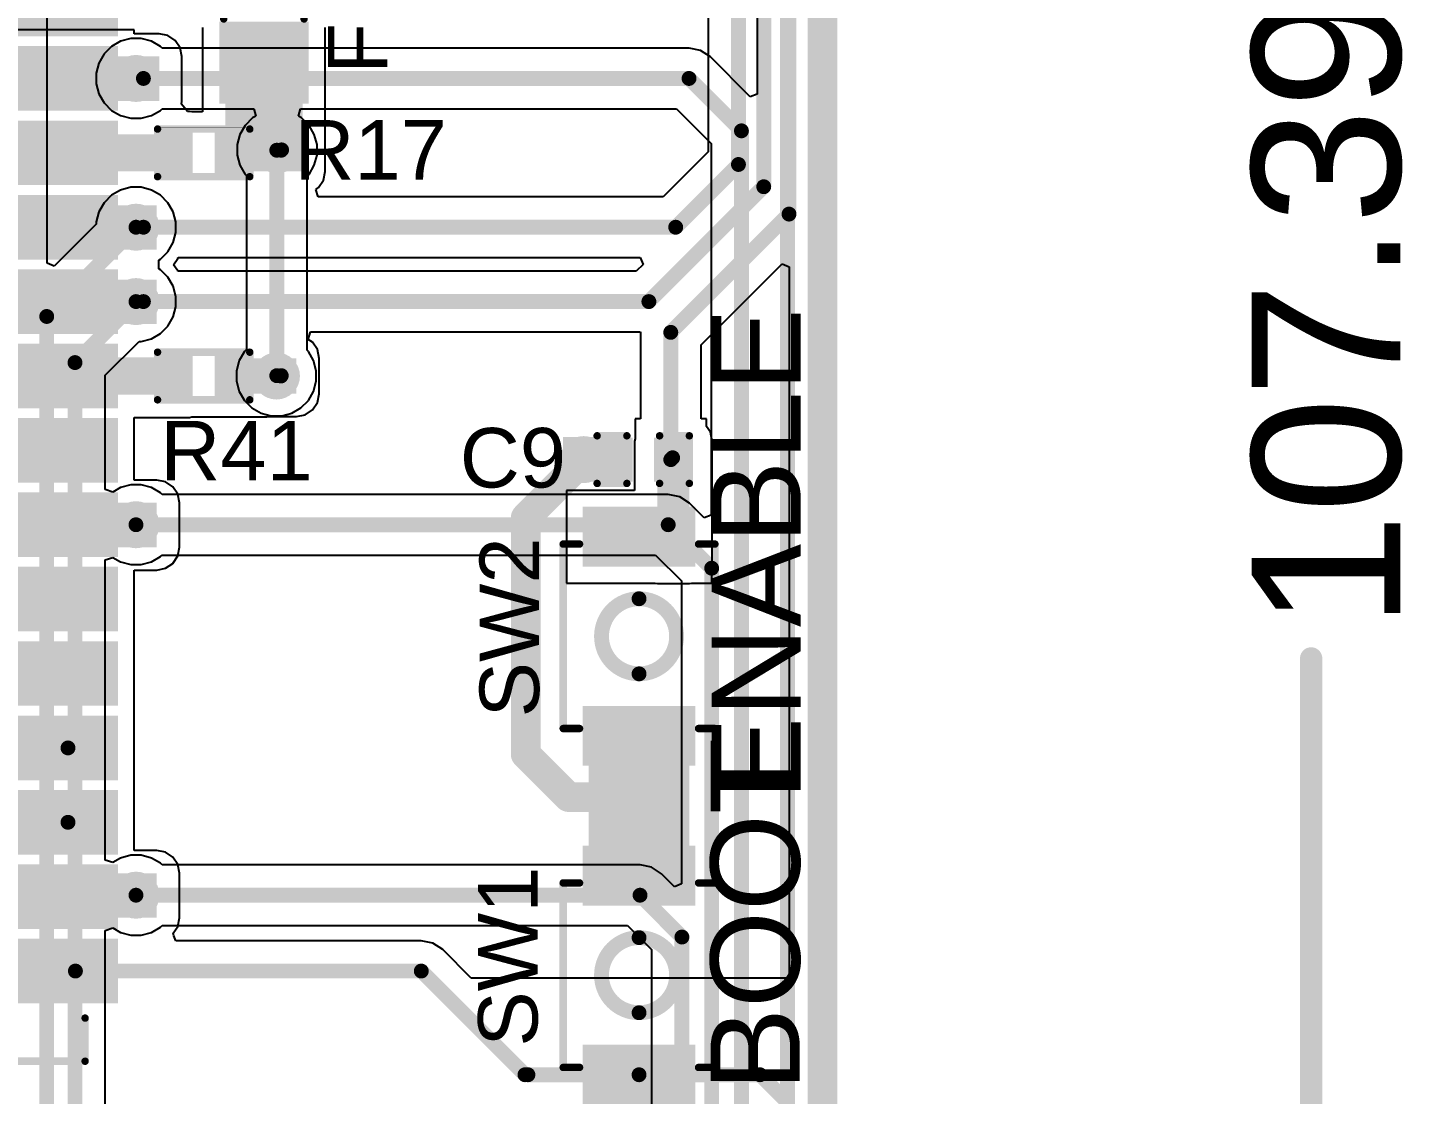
# Model space of a CAD drawing. Header units: millimetres. Extents: x -1.53 to 7.44, y -0.61 to 4.57.
# Drawn here: x 6.511 to 7.435, y 1.442 to 2.159 of the extents above; entities that cross this region are included whole.
import ezdxf

# ---------------------------------------------------------------- set-up
doc = ezdxf.new("R2010")
doc.units = ezdxf.units.MM
doc.header["$MEASUREMENT"] = 0
for name, color, linetype in [('BottomLayer', 5, 'Continuous'), ('BottomSolder', 6, 'Continuous'), ('Mechanical1', 6, 'Continuous'), ('Mechanical2', 216, 'Continuous'), ('TopLayer', 1, 'Continuous'), ('TopOverlay', 2, 'Continuous'), ('TopPaste', 8, 'Continuous'), ('TopSolder', 216, 'Continuous'), ('ViaHoleLayer', 16, 'Continuous')]:
    doc.layers.add(name, color=color, linetype=linetype)
doc.styles.add('Arial', font='', dxfattribs={"height": 0.2})
doc.styles.get('Arial').set_extended_font_data('Arial')

# ---------------------------------------------------------------- blocks, each defined once
blk = doc.blocks.new('ESP32_WROOM_32UE_N16_66')
at = {"layer": 'TopLayer'}
for points in [[(0.31496, 0.36732), (0.37402, 0.36732), (0.37402, 0.33189), (0.31496, 0.33189)], [(0.31496, 0.31732), (0.37402, 0.31732), (0.37402, 0.28189), (0.31496, 0.28189)], [(0.31496, 0.26732), (0.37402, 0.26732), (0.37402, 0.23189), (0.31496, 0.23189)], [(0.31496, 0.21732), (0.37402, 0.21732), (0.37402, 0.18189), (0.31496, 0.18189)], [(0.31496, 0.16732), (0.37402, 0.16732), (0.37402, 0.13189), (0.31496, 0.13189)], [(0.31496, 0.11732), (0.37402, 0.11732), (0.37402, 0.08189), (0.31496, 0.08189)], [(0.31496, 0.06732), (0.37402, 0.06732), (0.37402, 0.03189), (0.31496, 0.03189)], [(0.31496, 0.01732), (0.37402, 0.01732), (0.37402, -0.01811), (0.31496, -0.01811)], [(0.31496, -0.03268), (0.37402, -0.03268), (0.37402, -0.06811), (0.31496, -0.06811)], [(0.31496, -0.08268), (0.37402, -0.08268), (0.37402, -0.11811), (0.31496, -0.11811)], [(0.31496, -0.13268), (0.37402, -0.13268), (0.37402, -0.16811), (0.31496, -0.16811)], [(0.31496, -0.18268), (0.37402, -0.18268), (0.37402, -0.21811), (0.31496, -0.21811)], [(0.31496, -0.23268), (0.37402, -0.23268), (0.37402, -0.26811), (0.31496, -0.26811)], [(0.31496, -0.28268), (0.37402, -0.28268), (0.37402, -0.31811), (0.31496, -0.31811)]]:
    blk.add_hatch(color=1, dxfattribs=at).paths.add_polyline_path(points)
at = {"layer": 'TopPaste'}
for points in [[(0.31496, 0.36732), (0.37402, 0.36732), (0.37402, 0.33189), (0.31496, 0.33189)], [(0.31496, 0.31732), (0.37402, 0.31732), (0.37402, 0.28189), (0.31496, 0.28189)], [(0.31496, 0.26732), (0.37402, 0.26732), (0.37402, 0.23189), (0.31496, 0.23189)], [(0.31496, 0.21732), (0.37402, 0.21732), (0.37402, 0.18189), (0.31496, 0.18189)], [(0.31496, 0.16732), (0.37402, 0.16732), (0.37402, 0.13189), (0.31496, 0.13189)], [(0.31496, 0.11732), (0.37402, 0.11732), (0.37402, 0.08189), (0.31496, 0.08189)], [(0.31496, 0.06732), (0.37402, 0.06732), (0.37402, 0.03189), (0.31496, 0.03189)], [(0.31496, 0.01732), (0.37402, 0.01732), (0.37402, -0.01811), (0.31496, -0.01811)], [(0.31496, -0.03268), (0.37402, -0.03268), (0.37402, -0.06811), (0.31496, -0.06811)], [(0.31496, -0.08268), (0.37402, -0.08268), (0.37402, -0.11811), (0.31496, -0.11811)], [(0.31496, -0.13268), (0.37402, -0.13268), (0.37402, -0.16811), (0.31496, -0.16811)], [(0.31496, -0.18268), (0.37402, -0.18268), (0.37402, -0.21811), (0.31496, -0.21811)], [(0.31496, -0.23268), (0.37402, -0.23268), (0.37402, -0.26811), (0.31496, -0.26811)], [(0.31496, -0.28268), (0.37402, -0.28268), (0.37402, -0.31811), (0.31496, -0.31811)]]:
    blk.add_hatch(color=8, dxfattribs=at).paths.add_polyline_path(points)
at = {"layer": 'TopSolder'}
for points in [[(0.31096, 0.37132), (0.37802, 0.37132), (0.37802, 0.32789), (0.31096, 0.32789)], [(0.31096, 0.32132), (0.37802, 0.32132), (0.37802, 0.27789), (0.31096, 0.27789)], [(0.31096, 0.27132), (0.37802, 0.27132), (0.37802, 0.22789), (0.31096, 0.22789)], [(0.31096, 0.22132), (0.37802, 0.22132), (0.37802, 0.17789), (0.31096, 0.17789)], [(0.31096, 0.17132), (0.37802, 0.17132), (0.37802, 0.12789), (0.31096, 0.12789)], [(0.31096, 0.12132), (0.37802, 0.12132), (0.37802, 0.07789), (0.31096, 0.07789)], [(0.31096, 0.07132), (0.37802, 0.07132), (0.37802, 0.02789), (0.31096, 0.02789)], [(0.31096, 0.02132), (0.37802, 0.02132), (0.37802, -0.02211), (0.31096, -0.02211)], [(0.31096, -0.02868), (0.37802, -0.02868), (0.37802, -0.07211), (0.31096, -0.07211)], [(0.31096, -0.07868), (0.37802, -0.07868), (0.37802, -0.12211), (0.31096, -0.12211)], [(0.31096, -0.12868), (0.37802, -0.12868), (0.37802, -0.17211), (0.31096, -0.17211)], [(0.31096, -0.17868), (0.37802, -0.17868), (0.37802, -0.22211), (0.31096, -0.22211)], [(0.31096, -0.22868), (0.37802, -0.22868), (0.37802, -0.27211), (0.31096, -0.27211)], [(0.31096, -0.27868), (0.37802, -0.27868), (0.37802, -0.32211), (0.31096, -0.32211)]]:
    blk.add_hatch(color=216, dxfattribs=at).paths.add_polyline_path(points)
at = {"layer": 'TopOverlay', "const_width": 0.005}
for points in [[(0.356, -0.361), (0.356, -0.332)], [(0.258, -0.361), (0.356, -0.361)]]:
    blk.add_lwpolyline(points, dxfattribs=at)
at = {"layer": 'TopOverlay', "const_width": 0.0025}
for points in [[(0.35475, -0.332, 1), (0.35725, -0.332, 1)], [(0.35475, -0.361, 1), (0.35725, -0.361, 1)], [(0.35475, -0.361, 1), (0.35725, -0.361, 1)]]:
    blk.add_lwpolyline(points, format="xyb", close=True, dxfattribs=at)
blk = doc.blocks.new('B3U_1000P_87')
at = {"layer": 'TopLayer'}
for points in [[(-0.08307, 0.03386), (-0.05079, 0.03386), (-0.05079, -0.03386), (-0.08307, -0.03386)], [(0.05079, 0.03386), (0.08307, 0.03386), (0.08307, -0.03386), (0.05079, -0.03386)]]:
    blk.add_hatch(color=1, dxfattribs=at).paths.add_polyline_path(points)
at = {"layer": 'TopPaste'}
for points in [[(-0.08307, 0.03386), (-0.05079, 0.03386), (-0.05079, -0.03386), (-0.08307, -0.03386)], [(0.05079, 0.03386), (0.08307, 0.03386), (0.08307, -0.03386), (0.05079, -0.03386)]]:
    blk.add_hatch(color=8, dxfattribs=at).paths.add_polyline_path(points)
at = {"layer": 'TopSolder'}
for points in [[(-0.08707, 0.03786), (-0.04679, 0.03786), (-0.04679, -0.03786), (-0.08707, -0.03786)], [(0.04679, 0.03786), (0.08707, 0.03786), (0.08707, -0.03786), (0.04679, -0.03786)]]:
    blk.add_hatch(color=216, dxfattribs=at).paths.add_polyline_path(points)
at = {"layer": 'TopOverlay', "const_width": 0.005}
for points in [[(0.062, 0.051), (-0.062, 0.051)], [(-0.062, 0.04), (-0.062, 0.051)], [(0.062, 0.04), (0.062, 0.051)], [(-0.062, -0.051), (-0.062, -0.04)], [(0.062, -0.051), (0.062, -0.04)], [(0.062, -0.051), (-0.062, -0.051)]]:
    blk.add_lwpolyline(points, dxfattribs=at)
at = {"layer": 'TopOverlay'}
for points, const_width in [([(-0.06325, 0.051, 1), (-0.06075, 0.051, 1)], 0.0025), ([(-0.06325, 0.051, 1), (-0.06075, 0.051, 1)], 0.0025), ([(0.06075, 0.051, 1), (0.06325, 0.051, 1)], 0.0025), ([(0.06075, 0.051, 1), (0.06325, 0.051, 1)], 0.0025), ([(-0.06325, 0.04, 1), (-0.06075, 0.04, 1)], 0.0025), ([(0.06075, 0.04, 1), (0.06325, 0.04, 1)], 0.0025), ([(0.02524, 0, 1), (-0.02524, 0, 1)], 0.01), ([(-0.02774, 0, 1), (-0.02274, 0, 1)], 0.005), ([(0.02274, 0, 1), (0.02774, 0, 1)], 0.005), ([(-0.06325, -0.04, 1), (-0.06075, -0.04, 1)], 0.0025), ([(0.06075, -0.04, 1), (0.06325, -0.04, 1)], 0.0025), ([(-0.06325, -0.051, 1), (-0.06075, -0.051, 1)], 0.0025), ([(-0.06325, -0.051, 1), (-0.06075, -0.051, 1)], 0.0025), ([(0.06075, -0.051, 1), (0.06325, -0.051, 1)], 0.0025), ([(0.06075, -0.051, 1), (0.06325, -0.051, 1)], 0.0025)]:
    blk.add_lwpolyline(points, format="xyb", close=True, dxfattribs=dict(at, const_width=const_width))
blk = doc.blocks.new('B3U_1000P_88')
at = {"layer": 'TopLayer'}
for points in [[(-0.08307, 0.03386), (-0.05079, 0.03386), (-0.05079, -0.03386), (-0.08307, -0.03386)], [(0.05079, 0.03386), (0.08307, 0.03386), (0.08307, -0.03386), (0.05079, -0.03386)]]:
    blk.add_hatch(color=1, dxfattribs=at).paths.add_polyline_path(points)
at = {"layer": 'TopPaste'}
for points in [[(-0.08307, 0.03386), (-0.05079, 0.03386), (-0.05079, -0.03386), (-0.08307, -0.03386)], [(0.05079, 0.03386), (0.08307, 0.03386), (0.08307, -0.03386), (0.05079, -0.03386)]]:
    blk.add_hatch(color=8, dxfattribs=at).paths.add_polyline_path(points)
at = {"layer": 'TopSolder'}
for points in [[(-0.08707, 0.03786), (-0.04679, 0.03786), (-0.04679, -0.03786), (-0.08707, -0.03786)], [(0.04679, 0.03786), (0.08707, 0.03786), (0.08707, -0.03786), (0.04679, -0.03786)]]:
    blk.add_hatch(color=216, dxfattribs=at).paths.add_polyline_path(points)
at = {"layer": 'TopOverlay', "const_width": 0.005}
for points in [[(-0.062, 0.051), (0.062, 0.051)], [(-0.062, 0.051), (-0.062, 0.04)], [(0.062, 0.051), (0.062, 0.04)], [(-0.062, -0.04), (-0.062, -0.051)], [(0.062, -0.04), (0.062, -0.051)], [(-0.062, -0.051), (0.062, -0.051)]]:
    blk.add_lwpolyline(points, dxfattribs=at)
at = {"layer": 'TopOverlay'}
for points, const_width in [([(-0.06325, 0.051, 1), (-0.06075, 0.051, 1)], 0.0025), ([(-0.06325, 0.051, 1), (-0.06075, 0.051, 1)], 0.0025), ([(0.06075, 0.051, 1), (0.06325, 0.051, 1)], 0.0025), ([(0.06075, 0.051, 1), (0.06325, 0.051, 1)], 0.0025), ([(-0.06325, 0.04, 1), (-0.06075, 0.04, 1)], 0.0025), ([(0.06075, 0.04, 1), (0.06325, 0.04, 1)], 0.0025), ([(0.02524, 0, 1), (-0.02524, 0, 1)], 0.01), ([(-0.02774, 0, 1), (-0.02274, 0, 1)], 0.005), ([(0.02274, 0, 1), (0.02774, 0, 1)], 0.005), ([(-0.06325, -0.04, 1), (-0.06075, -0.04, 1)], 0.0025), ([(0.06075, -0.04, 1), (0.06325, -0.04, 1)], 0.0025), ([(-0.06325, -0.051, 1), (-0.06075, -0.051, 1)], 0.0025), ([(-0.06325, -0.051, 1), (-0.06075, -0.051, 1)], 0.0025), ([(0.06075, -0.051, 1), (0.06325, -0.051, 1)], 0.0025), ([(0.06075, -0.051, 1), (0.06325, -0.051, 1)], 0.0025)]:
    blk.add_lwpolyline(points, format="xyb", close=True, dxfattribs=dict(at, const_width=const_width))
blk = doc.blocks.new('R___0402_94')
at = {"layer": 'TopLayer'}
for points in [[(-0.0275, -0.0125), (-0.0275, 0.0125), (-0.0095, 0.0125), (-0.0095, -0.0125)], [(0.0095, -0.0125), (0.0095, 0.0125), (0.0275, 0.0125), (0.0275, -0.0125)]]:
    blk.add_hatch(color=1, dxfattribs=at).paths.add_polyline_path(points)
at = {"layer": 'TopPaste'}
for points in [[(-0.0275, -0.0125), (-0.0275, 0.0125), (-0.0095, 0.0125), (-0.0095, -0.0125)], [(0.0095, -0.0125), (0.0095, 0.0125), (0.0275, 0.0125), (0.0275, -0.0125)]]:
    blk.add_hatch(color=8, dxfattribs=at).paths.add_polyline_path(points)
at = {"layer": 'TopSolder'}
for points in [[(-0.02967, -0.01467), (-0.02967, 0.01467), (-0.00733, 0.01467), (-0.00733, -0.01467)], [(0.00733, -0.01467), (0.00733, 0.01467), (0.02967, 0.01467), (0.02967, -0.01467)]]:
    blk.add_hatch(color=216, dxfattribs=at).paths.add_polyline_path(points)
at = {"layer": 'TopOverlay'}
for points, const_width in [([(-0.031, 0.016), (-0.031, -0.016)], 0.005), ([(0.031, 0.016), (-0.031, 0.016)], 0.005), ([(0.031, 0.016), (0.031, -0.016)], 0.005), ([(0.031, -0.016), (-0.031, -0.016)], 0.005), ([(0.032, -0.017), (-0.032, -0.017)], 0.000127)]:
    blk.add_lwpolyline(points, dxfattribs=dict(at, const_width=const_width))
for points, const_width in [([(-0.03225, 0.016, 1), (-0.02975, 0.016, 1)], 0.0025), ([(-0.03225, 0.016, 1), (-0.02975, 0.016, 1)], 0.0025), ([(0.02975, 0.016, 1), (0.03225, 0.016, 1)], 0.0025), ([(0.02975, 0.016, 1), (0.03225, 0.016, 1)], 0.0025), ([(-0.03225, -0.016, 1), (-0.02975, -0.016, 1)], 0.0025), ([(-0.03225, -0.016, 1), (-0.02975, -0.016, 1)], 0.0025), ([(-0.03203, -0.017, 1), (-0.03197, -0.017, 1)], 0.0000635), ([(0.02975, -0.016, 1), (0.03225, -0.016, 1)], 0.0025), ([(0.02975, -0.016, 1), (0.03225, -0.016, 1)], 0.0025), ([(0.03197, -0.017, 1), (0.03203, -0.017, 1)], 0.0000635)]:
    blk.add_lwpolyline(points, format="xyb", close=True, dxfattribs=dict(at, const_width=const_width))
blk = doc.blocks.new('R___0402_116')
at = {"layer": 'TopLayer'}
for points in [[(-0.0275, -0.0125), (-0.0275, 0.0125), (-0.0095, 0.0125), (-0.0095, -0.0125)], [(0.0095, -0.0125), (0.0095, 0.0125), (0.0275, 0.0125), (0.0275, -0.0125)]]:
    blk.add_hatch(color=1, dxfattribs=at).paths.add_polyline_path(points)
at = {"layer": 'TopPaste'}
for points in [[(-0.0275, -0.0125), (-0.0275, 0.0125), (-0.0095, 0.0125), (-0.0095, -0.0125)], [(0.0095, -0.0125), (0.0095, 0.0125), (0.0275, 0.0125), (0.0275, -0.0125)]]:
    blk.add_hatch(color=8, dxfattribs=at).paths.add_polyline_path(points)
at = {"layer": 'TopSolder'}
for points in [[(-0.02967, -0.01467), (-0.02967, 0.01467), (-0.00733, 0.01467), (-0.00733, -0.01467)], [(0.00733, -0.01467), (0.00733, 0.01467), (0.02967, 0.01467), (0.02967, -0.01467)]]:
    blk.add_hatch(color=216, dxfattribs=at).paths.add_polyline_path(points)
at = {"layer": 'TopOverlay'}
for points, const_width in [([(0.031, 0.016), (-0.031, 0.016)], 0.005), ([(-0.031, 0.016), (-0.031, -0.016)], 0.005), ([(0.031, 0.016), (0.031, -0.016)], 0.005), ([(0.031, -0.016), (-0.031, -0.016)], 0.005), ([(0.032, -0.017), (-0.032, -0.017)], 0.000127)]:
    blk.add_lwpolyline(points, dxfattribs=dict(at, const_width=const_width))
for points, const_width in [([(-0.03225, 0.016, 1), (-0.02975, 0.016, 1)], 0.0025), ([(-0.03225, 0.016, 1), (-0.02975, 0.016, 1)], 0.0025), ([(0.02975, 0.016, 1), (0.03225, 0.016, 1)], 0.0025), ([(0.02975, 0.016, 1), (0.03225, 0.016, 1)], 0.0025), ([(-0.03225, -0.016, 1), (-0.02975, -0.016, 1)], 0.0025), ([(-0.03225, -0.016, 1), (-0.02975, -0.016, 1)], 0.0025), ([(-0.03203, -0.017, 1), (-0.03197, -0.017, 1)], 0.0000635), ([(0.02975, -0.016, 1), (0.03225, -0.016, 1)], 0.0025), ([(0.02975, -0.016, 1), (0.03225, -0.016, 1)], 0.0025), ([(0.03197, -0.017, 1), (0.03203, -0.017, 1)], 0.0000635)]:
    blk.add_lwpolyline(points, format="xyb", close=True, dxfattribs=dict(at, const_width=const_width))
blk = doc.blocks.new('I___0805_162')
at = {"layer": 'TopLayer'}
for points in [[(-0.06299, 0.02598), (-0.01575, 0.02598), (-0.01575, -0.02598), (-0.06299, -0.02598)], [(0.01575, 0.02598), (0.06299, 0.02598), (0.06299, -0.02598), (0.01575, -0.02598)]]:
    blk.add_hatch(color=1, dxfattribs=at).paths.add_polyline_path(points)
at = {"layer": 'TopPaste'}
for points in [[(-0.06299, 0.02598), (-0.01575, 0.02598), (-0.01575, -0.02598), (-0.06299, -0.02598)], [(0.01575, 0.02598), (0.06299, 0.02598), (0.06299, -0.02598), (0.01575, -0.02598)]]:
    blk.add_hatch(color=8, dxfattribs=at).paths.add_polyline_path(points)
at = {"layer": 'TopSolder'}
for points in [[(-0.06699, 0.02998), (-0.01175, 0.02998), (-0.01175, -0.02998), (-0.06699, -0.02998)], [(0.01175, 0.02998), (0.06699, 0.02998), (0.06699, -0.02998), (0.01175, -0.02998)]]:
    blk.add_hatch(color=216, dxfattribs=at).paths.add_polyline_path(points)
at = {"layer": 'TopOverlay', "const_width": 0.005}
for points in [[(0.01, 0.027), (-0.01, 0.027)], [(0.01, -0.027), (-0.01, -0.027)]]:
    blk.add_lwpolyline(points, dxfattribs=at)
at = {"layer": 'TopOverlay', "const_width": 0.0025}
for points in [[(-0.01125, 0.027, 1), (-0.00875, 0.027, 1)], [(0.00875, 0.027, 1), (0.01125, 0.027, 1)], [(-0.01125, -0.027, 1), (-0.00875, -0.027, 1)], [(0.00875, -0.027, 1), (0.01125, -0.027, 1)]]:
    blk.add_lwpolyline(points, format="xyb", close=True, dxfattribs=at)
blk = doc.blocks.new('C___0402_195')
at = {"layer": 'TopLayer'}
for points in [[(-0.0275, -0.0125), (-0.0275, 0.0125), (-0.0095, 0.0125), (-0.0095, -0.0125)], [(0.0095, -0.0125), (0.0095, 0.0125), (0.0275, 0.0125), (0.0275, -0.0125)]]:
    blk.add_hatch(color=1, dxfattribs=at).paths.add_polyline_path(points)
at = {"layer": 'TopPaste'}
for points in [[(-0.0275, -0.0125), (-0.0275, 0.0125), (-0.0095, 0.0125), (-0.0095, -0.0125)], [(0.0095, -0.0125), (0.0095, 0.0125), (0.0275, 0.0125), (0.0275, -0.0125)]]:
    blk.add_hatch(color=8, dxfattribs=at).paths.add_polyline_path(points)
at = {"layer": 'TopSolder'}
for points in [[(-0.02986, -0.01486), (-0.02986, 0.01486), (-0.00714, 0.01486), (-0.00714, -0.01486)], [(0.00714, -0.01486), (0.00714, 0.01486), (0.02986, 0.01486), (0.02986, -0.01486)]]:
    blk.add_hatch(color=216, dxfattribs=at).paths.add_polyline_path(points)
at = {"layer": 'TopOverlay', "const_width": 0.005}
for points in [[(-0.031, -0.016), (-0.031, 0.016)], [(-0.031, 0.016), (-0.011, 0.016)], [(0.011, 0.016), (0.031, 0.016)], [(0.031, -0.016), (0.031, 0.016)], [(-0.031, -0.016), (-0.011, -0.016)], [(0.011, -0.016), (0.031, -0.016)]]:
    blk.add_lwpolyline(points, dxfattribs=at)
at = {"layer": 'TopOverlay', "const_width": 0.0025}
for points in [[(-0.03225, 0.016, 1), (-0.02975, 0.016, 1)], [(-0.03225, 0.016, 1), (-0.02975, 0.016, 1)], [(-0.01225, 0.016, 1), (-0.00975, 0.016, 1)], [(0.00975, 0.016, 1), (0.01225, 0.016, 1)], [(0.02975, 0.016, 1), (0.03225, 0.016, 1)], [(0.02975, 0.016, 1), (0.03225, 0.016, 1)], [(-0.03225, -0.016, 1), (-0.02975, -0.016, 1)], [(-0.03225, -0.016, 1), (-0.02975, -0.016, 1)], [(-0.01225, -0.016, 1), (-0.00975, -0.016, 1)], [(0.00975, -0.016, 1), (0.01225, -0.016, 1)], [(0.02975, -0.016, 1), (0.03225, -0.016, 1)], [(0.02975, -0.016, 1), (0.03225, -0.016, 1)]]:
    blk.add_lwpolyline(points, format="xyb", close=True, dxfattribs=at)

msp = doc.modelspace()

# ---------------------------------------------------------------- hatches: boundary and pattern name
at = {"layer": 'BottomLayer'}
h = msp.add_hatch(color=5, dxfattribs=at)
edge = h.paths.add_edge_path()
edge.add_arc((6.584, 2.12522), 0.01181, 0, 360)
h = msp.add_hatch(color=5, dxfattribs=at)
edge = h.paths.add_edge_path()
edge.add_arc((6.67888, 2.0772), 0.01181, 0, 360)
h = msp.add_hatch(color=5, dxfattribs=at)
edge = h.paths.add_edge_path()
edge.add_arc((6.584, 2.02522), 0.01181, 0, 360)
h = msp.add_hatch(color=5, dxfattribs=at)
edge = h.paths.add_edge_path()
edge.add_arc((6.584, 1.97523), 0.01181, 0, 360)
h = msp.add_hatch(color=5, dxfattribs=at)
edge = h.paths.add_edge_path()
edge.add_arc((6.67842, 1.9252), 0.01181, 0, 360)
h = msp.add_hatch(color=5, dxfattribs=at)
edge = h.paths.add_edge_path()
edge.add_arc((6.885, 1.869), 0.01181, 0, 360)
h = msp.add_hatch(color=5, dxfattribs=at)
edge = h.paths.add_edge_path()
edge.add_arc((6.584, 1.82523), 0.01181, 0, 360)
h = msp.add_hatch(color=5, dxfattribs=at)
edge = h.paths.add_edge_path()
edge.add_arc((6.90758, 1.63709), 0.01181, 0, 360)
h = msp.add_hatch(color=5, dxfattribs=at)
edge = h.paths.add_edge_path()
edge.add_arc((6.93719, 1.63629), 0.01181, 0, 360)
h = msp.add_hatch(color=5, dxfattribs=at)
edge = h.paths.add_edge_path()
edge.add_arc((6.584, 1.57621), 0.01181, 0, 360)
at = {"layer": 'BottomSolder'}
h = msp.add_hatch(color=6, dxfattribs=at)
edge = h.paths.add_edge_path()
edge.add_arc((6.584, 2.12522), 0.01581, 0, 360)
h = msp.add_hatch(color=6, dxfattribs=at)
edge = h.paths.add_edge_path()
edge.add_arc((6.67888, 2.0772), 0.01581, 0, 360)
h = msp.add_hatch(color=6, dxfattribs=at)
edge = h.paths.add_edge_path()
edge.add_arc((6.584, 2.02522), 0.01581, 0, 360)
h = msp.add_hatch(color=6, dxfattribs=at)
edge = h.paths.add_edge_path()
edge.add_arc((6.584, 1.97523), 0.01581, 0, 360)
h = msp.add_hatch(color=6, dxfattribs=at)
edge = h.paths.add_edge_path()
edge.add_arc((6.67842, 1.9252), 0.01581, 0, 360)
h = msp.add_hatch(color=6, dxfattribs=at)
edge = h.paths.add_edge_path()
edge.add_arc((6.885, 1.869), 0.01581, 0, 360)
h = msp.add_hatch(color=6, dxfattribs=at)
edge = h.paths.add_edge_path()
edge.add_arc((6.584, 1.82523), 0.01581, 0, 360)
h = msp.add_hatch(color=6, dxfattribs=at)
edge = h.paths.add_edge_path()
edge.add_arc((6.90758, 1.63709), 0.01581, 0, 360)
h = msp.add_hatch(color=6, dxfattribs=at)
edge = h.paths.add_edge_path()
edge.add_arc((6.93719, 1.63629), 0.01581, 0, 360)
h = msp.add_hatch(color=6, dxfattribs=at)
edge = h.paths.add_edge_path()
edge.add_arc((6.584, 1.57621), 0.01581, 0, 360)
at = {"layer": 'TopLayer'}
for points in [[(6.644, 2.0627), (6.69598, 2.0627), (6.69598, 2.15946), (6.644, 2.15946)], [(6.53829, 2.11), (6.59964, 2.11), (6.59964, 2.14), (6.53829, 2.14)], [(6.53829, 2.09), (6.456, 2.09), (6.456, 2.059), (6.53829, 2.059)], [(6.53829, 2.0627), (6.62, 2.0627), (6.62, 2.0877), (6.53829, 2.0877)], [(6.53829, 2.01008), (6.598, 2.01008), (6.598, 2.04), (6.53829, 2.04)], [(6.53829, 1.96008), (6.598, 1.96008), (6.598, 1.99), (6.53829, 1.99)], [(6.53829, 1.94), (6.456, 1.94), (6.456, 1.909), (6.53829, 1.909)], [(6.53829, 1.9127), (6.62, 1.9127), (6.62, 1.9377), (6.53829, 1.9377)], [(6.644, 1.91332), (6.69184, 1.91332), (6.69184, 1.93707), (6.644, 1.93707)], [(6.653, 1.91332), (6.68142, 1.91332), (6.68142, 1.93707), (6.653, 1.93707)], [(6.9155, 1.88414), (6.871, 1.88414), (6.871, 1.85423), (6.9155, 1.85423)], [(6.885, 1.8565), (6.9155, 1.8565), (6.9155, 1.8815), (6.885, 1.8815)], [(6.9345, 1.80103), (6.95605, 1.80103), (6.95605, 1.8815), (6.9345, 1.8815)], [(6.53829, 1.81008), (6.598, 1.81008), (6.598, 1.84), (6.53829, 1.84)], [(6.53829, 1.79), (6.456, 1.79), (6.456, 1.759), (6.53829, 1.759)], [(6.88833, 1.57323), (6.95605, 1.57323), (6.95605, 1.69945), (6.88833, 1.69945)], [(6.53829, 1.56107), (6.598, 1.56107), (6.598, 1.59099), (6.53829, 1.59099)], [(6.53871, 1.54014), (6.479, 1.54014), (6.479, 1.51023), (6.53871, 1.51023)], [(6.53829, 1.53709), (6.49258, 1.53709), (6.49258, 1.51335), (6.53829, 1.51335)]]:
    msp.add_hatch(color=1, dxfattribs=at).paths.add_polyline_path(points)
h = msp.add_hatch(color=1, dxfattribs=at)
edge = h.paths.add_edge_path()
edge.add_arc((6.584, 2.12522), 0.01181, 0, 360)
h = msp.add_hatch(color=1, dxfattribs=at)
edge = h.paths.add_edge_path()
edge.add_arc((6.67888, 2.0772), 0.01181, 0, 360)
h = msp.add_hatch(color=1, dxfattribs=at)
edge = h.paths.add_edge_path()
edge.add_arc((6.584, 2.02522), 0.01181, 0, 360)
h = msp.add_hatch(color=1, dxfattribs=at)
edge = h.paths.add_edge_path()
edge.add_arc((6.584, 1.97523), 0.01181, 0, 360)
h = msp.add_hatch(color=1, dxfattribs=at)
edge = h.paths.add_edge_path()
edge.add_arc((6.67842, 1.9252), 0.01181, 0, 360)
h = msp.add_hatch(color=1, dxfattribs=at)
edge = h.paths.add_edge_path()
edge.add_arc((6.885, 1.869), 0.01181, 0, 360)
h = msp.add_hatch(color=1, dxfattribs=at)
edge = h.paths.add_edge_path()
edge.add_arc((6.584, 1.82523), 0.01181, 0, 360)
h = msp.add_hatch(color=1, dxfattribs=at)
edge = h.paths.add_edge_path()
edge.add_arc((6.90758, 1.63709), 0.01181, 0, 360)
h = msp.add_hatch(color=1, dxfattribs=at)
edge = h.paths.add_edge_path()
edge.add_arc((6.93719, 1.63629), 0.01181, 0, 360)
h = msp.add_hatch(color=1, dxfattribs=at)
edge = h.paths.add_edge_path()
edge.add_arc((6.584, 1.57621), 0.01181, 0, 360)
at = {"layer": 'TopSolder'}
h = msp.add_hatch(color=216, dxfattribs=at)
edge = h.paths.add_edge_path()
edge.add_arc((6.584, 2.12522), 0.01581, 0, 360)
h = msp.add_hatch(color=216, dxfattribs=at)
edge = h.paths.add_edge_path()
edge.add_arc((6.67888, 2.0772), 0.01581, 0, 360)
h = msp.add_hatch(color=216, dxfattribs=at)
edge = h.paths.add_edge_path()
edge.add_arc((6.584, 2.02522), 0.01581, 0, 360)
h = msp.add_hatch(color=216, dxfattribs=at)
edge = h.paths.add_edge_path()
edge.add_arc((6.584, 1.97523), 0.01581, 0, 360)
h = msp.add_hatch(color=216, dxfattribs=at)
edge = h.paths.add_edge_path()
edge.add_arc((6.67842, 1.9252), 0.01581, 0, 360)
h = msp.add_hatch(color=216, dxfattribs=at)
edge = h.paths.add_edge_path()
edge.add_arc((6.885, 1.869), 0.01581, 0, 360)
h = msp.add_hatch(color=216, dxfattribs=at)
edge = h.paths.add_edge_path()
edge.add_arc((6.584, 1.82523), 0.01581, 0, 360)
h = msp.add_hatch(color=216, dxfattribs=at)
edge = h.paths.add_edge_path()
edge.add_arc((6.90758, 1.63709), 0.01581, 0, 360)
h = msp.add_hatch(color=216, dxfattribs=at)
edge = h.paths.add_edge_path()
edge.add_arc((6.93719, 1.63629), 0.01581, 0, 360)
h = msp.add_hatch(color=216, dxfattribs=at)
edge = h.paths.add_edge_path()
edge.add_arc((6.584, 1.57621), 0.01581, 0, 360)
at = {"layer": 'ViaHoleLayer'}
h = msp.add_hatch(color=16, dxfattribs=at)
edge = h.paths.add_edge_path()
edge.add_arc((6.584, 2.12522), 0.00591, 0, 360)
h = msp.add_hatch(color=16, dxfattribs=at)
edge = h.paths.add_edge_path()
edge.add_arc((6.67888, 2.0772), 0.00591, 0, 360)
h = msp.add_hatch(color=16, dxfattribs=at)
edge = h.paths.add_edge_path()
edge.add_arc((6.584, 2.02522), 0.00591, 0, 360)
h = msp.add_hatch(color=16, dxfattribs=at)
edge = h.paths.add_edge_path()
edge.add_arc((6.584, 1.97523), 0.00591, 0, 360)
h = msp.add_hatch(color=16, dxfattribs=at)
edge = h.paths.add_edge_path()
edge.add_arc((6.67842, 1.9252), 0.00591, 0, 360)
h = msp.add_hatch(color=16, dxfattribs=at)
edge = h.paths.add_edge_path()
edge.add_arc((6.885, 1.869), 0.00591, 0, 360)
h = msp.add_hatch(color=16, dxfattribs=at)
edge = h.paths.add_edge_path()
edge.add_arc((6.584, 1.82523), 0.00591, 0, 360)
h = msp.add_hatch(color=16, dxfattribs=at)
edge = h.paths.add_edge_path()
edge.add_arc((6.90758, 1.63709), 0.00591, 0, 360)
h = msp.add_hatch(color=16, dxfattribs=at)
edge = h.paths.add_edge_path()
edge.add_arc((6.93719, 1.63629), 0.00591, 0, 360)
h = msp.add_hatch(color=16, dxfattribs=at)
edge = h.paths.add_edge_path()
edge.add_arc((6.584, 1.57621), 0.00591, 0, 360)

# ---------------------------------------------------------------- linework, layer by layer
at = {"layer": 'BottomLayer'}
for p, q in [((7.00161, 2.48055), (7.00161, 2.11476)), ((6.52439, 2.00099), (6.52439, 2.45103)), ((6.56754, 2.14668), (6.56255, 2.14169)), ((6.57365, 2.15021), (6.56754, 2.14668)), ((6.58047, 2.15204), (6.57365, 2.15021)), ((6.58753, 2.15204), (6.58047, 2.15204)), ((6.59435, 2.15021), (6.58753, 2.15204)), ((6.60046, 2.14668), (6.59435, 2.15021)), ((6.60152, 2.14562), (6.60046, 2.14668)), ((6.95578, 2.14562), (6.60152, 2.14562)), ((6.96358, 2.14406), (6.95578, 2.14562)), ((6.55902, 2.13557), (6.55719, 2.12875)), ((6.56255, 2.14169), (6.55902, 2.13557)), ((6.97019, 2.13964), (6.96358, 2.14406)), ((6.99699, 2.11285), (6.97019, 2.13964)), ((6.55719, 2.12875), (6.55719, 2.1217)), ((6.55719, 2.1217), (6.55902, 2.11488)), ((6.55902, 2.11488), (6.56255, 2.10876)), ((6.56255, 2.10876), (6.56754, 2.10377)), ((7.00161, 2.11476), (6.99699, 2.11285)), ((6.56754, 2.10377), (6.57365, 2.10024)), ((6.57365, 2.10024), (6.58047, 2.09841)), ((6.58047, 2.09841), (6.58753, 2.09841)), ((6.58753, 2.09841), (6.59435, 2.10024)), ((6.59435, 2.10024), (6.60046, 2.10377)), ((6.60046, 2.10377), (6.60152, 2.10483)), ((6.60152, 2.10483), (6.66312, 2.10483)), ((6.66242, 2.09865), (6.65742, 2.09366)), ((6.66446, 2.09983), (6.66242, 2.09865)), ((6.66312, 2.10483), (6.66446, 2.09983)), ((6.6933, 2.09983), (6.69464, 2.10483)), ((6.69534, 2.09865), (6.6933, 2.09983)), ((6.69464, 2.10483), (6.94733, 2.10483)), ((6.70033, 2.09366), (6.69534, 2.09865)), ((6.94733, 2.10483), (6.97061, 2.08155)), ((6.65742, 2.09366), (6.6539, 2.08755)), ((6.70386, 2.08755), (6.70033, 2.09366)), ((6.6539, 2.08755), (6.65207, 2.08073)), ((6.65207, 2.08073), (6.65207, 2.07367)), ((6.70569, 2.08073), (6.70386, 2.08755)), ((6.70569, 2.07367), (6.70569, 2.08073)), ((6.97061, 2.08155), (6.97061, 1.83176)), ((6.65207, 2.07367), (6.6539, 2.06685)), ((6.70386, 2.06685), (6.70569, 2.07367)), ((6.6539, 2.06685), (6.65742, 2.06074)), ((6.70033, 2.06074), (6.70386, 2.06685)), ((6.58047, 2.05204), (6.57365, 2.05021)), ((6.58753, 2.05204), (6.58047, 2.05204)), ((6.59435, 2.05021), (6.58753, 2.05204)), ((6.65742, 2.06074), (6.65826, 2.05991)), ((6.65826, 2.05991), (6.65826, 1.94296)), ((6.69904, 2.05944), (6.70033, 2.06074)), ((6.69904, 1.94249), (6.69904, 2.05944)), ((6.56754, 2.04668), (6.56255, 2.04169)), ((6.57365, 2.05021), (6.56754, 2.04668)), ((6.60046, 2.04668), (6.59435, 2.05021)), ((6.60545, 2.04169), (6.60046, 2.04668)), ((6.55902, 2.03557), (6.55719, 2.02875)), ((6.56255, 2.04169), (6.55902, 2.03557)), ((6.60898, 2.03557), (6.60545, 2.04169)), ((6.61081, 2.02875), (6.60898, 2.03557)), ((6.55719, 2.02725), (6.52901, 1.99907)), ((6.55719, 2.02875), (6.55719, 2.02725)), ((6.61081, 2.0217), (6.61081, 2.02875)), ((6.60898, 2.01488), (6.61081, 2.0217)), ((6.60046, 2.00377), (6.60545, 2.00876)), ((6.60545, 2.00876), (6.60898, 2.01488)), ((6.52901, 1.99907), (6.52439, 2.00099)), ((6.59932, 2.00311), (6.60046, 2.00377)), ((6.59932, 1.99734), (6.59932, 2.00311)), ((6.60046, 1.99668), (6.59932, 1.99734)), ((6.60545, 1.99169), (6.60046, 1.99668)), ((6.60898, 1.98557), (6.60545, 1.99169)), ((6.61081, 1.97875), (6.60898, 1.98557)), ((6.61081, 1.9717), (6.61081, 1.97875)), ((6.60898, 1.96488), (6.61081, 1.9717)), ((6.60545, 1.95876), (6.60898, 1.96488)), ((6.59435, 1.95024), (6.60046, 1.95377)), ((6.60046, 1.95377), (6.60545, 1.95876)), ((6.56339, 1.92578), (6.58603, 1.94841)), ((6.58603, 1.94841), (6.58753, 1.94841)), ((6.58753, 1.94841), (6.59435, 1.95024)), ((6.65696, 1.94166), (6.65343, 1.93555)), ((6.65826, 1.94296), (6.65696, 1.94166)), ((6.69987, 1.94166), (6.69904, 1.94249)), ((6.7034, 1.93555), (6.69987, 1.94166)), ((6.65343, 1.93555), (6.65161, 1.92873)), ((6.70523, 1.92873), (6.7034, 1.93555)), ((6.56339, 1.84886), (6.56339, 1.92578)), ((6.65161, 1.92873), (6.65161, 1.92167)), ((6.70523, 1.92167), (6.70523, 1.92873)), ((6.65161, 1.92167), (6.65343, 1.91485)), ((6.65343, 1.91485), (6.65696, 1.90874)), ((6.69987, 1.90874), (6.7034, 1.91485)), ((6.7034, 1.91485), (6.70523, 1.92167)), ((6.65696, 1.90874), (6.66195, 1.90375)), ((6.69488, 1.90375), (6.69987, 1.90874)), ((6.66195, 1.90375), (6.66807, 1.90022)), ((6.66807, 1.90022), (6.67489, 1.89839)), ((6.67489, 1.89839), (6.68195, 1.89839)), ((6.68195, 1.89839), (6.68877, 1.90022)), ((6.68877, 1.90022), (6.69488, 1.90375)), ((6.56839, 1.84717), (6.56339, 1.84886)), ((6.57365, 1.85021), (6.56839, 1.84717)), ((6.58047, 1.85204), (6.57365, 1.85021)), ((6.58753, 1.85204), (6.58047, 1.85204)), ((6.59435, 1.85021), (6.58753, 1.85204)), ((6.60046, 1.84668), (6.59435, 1.85021)), ((6.60152, 1.84562), (6.60046, 1.84668)), ((6.94177, 1.84562), (6.60152, 1.84562)), ((6.94958, 1.84406), (6.94177, 1.84562)), ((6.95619, 1.83964), (6.94958, 1.84406)), ((6.96599, 1.82985), (6.95619, 1.83964)), ((6.97061, 1.83176), (6.96599, 1.82985)), ((6.56339, 1.80159), (6.56839, 1.80328)), ((6.56839, 1.80328), (6.57365, 1.80024)), ((6.59435, 1.80024), (6.60046, 1.80377)), ((6.60046, 1.80377), (6.60152, 1.80483)), ((6.60152, 1.80483), (6.93333, 1.80483)), ((6.93333, 1.80483), (6.95061, 1.78755)), ((6.56339, 1.59985), (6.56339, 1.80159)), ((6.57365, 1.80024), (6.58047, 1.79841)), ((6.58047, 1.79841), (6.58753, 1.79841)), ((6.58753, 1.79841), (6.59435, 1.80024)), ((6.95061, 1.78755), (6.95061, 1.58382)), ((6.56839, 1.59816), (6.56339, 1.59985)), ((6.57365, 1.6012), (6.56839, 1.59816)), ((6.58047, 1.60302), (6.57365, 1.6012)), ((6.58753, 1.60302), (6.58047, 1.60302)), ((6.59435, 1.6012), (6.58753, 1.60302)), ((6.60046, 1.59767), (6.59435, 1.6012)), ((6.60152, 1.5966), (6.60046, 1.59767)), ((6.92285, 1.5966), (6.60152, 1.5966)), ((6.93065, 1.59505), (6.92285, 1.5966)), ((6.93727, 1.59063), (6.93065, 1.59505)), ((6.94599, 1.58191), (6.93727, 1.59063)), ((6.95061, 1.58382), (6.94599, 1.58191)), ((6.56339, 1.55257), (6.56839, 1.55427)), ((6.56839, 1.55427), (6.57365, 1.55123)), ((6.59435, 1.55123), (6.60046, 1.55476)), ((6.60046, 1.55476), (6.60152, 1.55582)), ((6.60152, 1.55582), (6.9144, 1.55582)), ((6.9144, 1.55582), (6.93061, 1.53961)), ((6.56339, 1.22776), (6.56339, 1.55257)), ((6.57365, 1.55123), (6.58047, 1.5494)), ((6.58047, 1.5494), (6.58753, 1.5494)), ((6.58753, 1.5494), (6.59435, 1.55123)), ((6.93061, 1.53961), (6.93061, 0.94714))]:
    msp.add_line(p, q, dxfattribs=at)
at = {"layer": 'BottomLayer', "const_width": 0.01}
for points in [[(7.022, 1.412), (7.022, 2.489)], [(6.589, 2.12522), (6.95578, 2.12522)], [(6.95578, 2.12522), (6.991, 2.09)], [(6.991, 0.91197), (6.991, 2.09)], [(6.67865, 1.92543), (6.67865, 2.07697)], [(6.68165, 2.07697), (6.68188, 2.0772)], [(6.524, 1.96522), (6.584, 2.02522)], [(6.543, 1.93423), (6.584, 1.97523)], [(6.524, 1.214), (6.524, 1.96522)], [(6.543, 1.203), (6.543, 1.93423)], [(6.68142, 1.9252), (6.68165, 1.92543)], [(6.584, 1.82523), (6.94177, 1.82523)], [(6.94177, 1.82523), (6.971, 1.796)], [(6.971, 0.923), (6.971, 1.796)], [(6.584, 1.57621), (6.92285, 1.57621)], [(6.92285, 1.57621), (6.951, 1.54806)], [(6.951, 0.9387), (6.951, 1.54806)]]:
    msp.add_lwpolyline(points, dxfattribs=at)
at = {"layer": 'BottomLayer', "const_width": 0.005}
for points in [[(6.5865, 2.12522, 1), (6.5915, 2.12522, 1)], [(6.95327, 2.12522, 1), (6.95828, 2.12522, 1)], [(6.95327, 2.12522, 1), (6.95828, 2.12522, 1)], [(6.9885, 2.09, 1), (6.9935, 2.09, 1)], [(6.9885, 2.09, 1), (6.9935, 2.09, 1)], [(6.67615, 2.07697, 1), (6.68115, 2.07697, 1)], [(6.67915, 2.07697, 1), (6.68415, 2.07697, 1)], [(6.67938, 2.0772, 1), (6.68438, 2.0772, 1)], [(6.5815, 2.02522, 1), (6.5865, 2.02522, 1)], [(6.5815, 1.97523, 1), (6.5865, 1.97523, 1)], [(6.5215, 1.96522, 1), (6.5265, 1.96522, 1)], [(6.5215, 1.96522, 1), (6.5265, 1.96522, 1)], [(6.5405, 1.93423, 1), (6.5455, 1.93423, 1)], [(6.5405, 1.93423, 1), (6.5455, 1.93423, 1)], [(6.67615, 1.92543, 1), (6.68115, 1.92543, 1)], [(6.67892, 1.9252, 1), (6.68392, 1.9252, 1)], [(6.67915, 1.92543, 1), (6.68415, 1.92543, 1)], [(6.5815, 1.82523, 1), (6.5865, 1.82523, 1)], [(6.93928, 1.82523, 1), (6.94428, 1.82523, 1)], [(6.93928, 1.82523, 1), (6.94428, 1.82523, 1)], [(6.9685, 1.796, 1), (6.9735, 1.796, 1)], [(6.9685, 1.796, 1), (6.9735, 1.796, 1)], [(6.5815, 1.57621, 1), (6.5865, 1.57621, 1)], [(6.92035, 1.57621, 1), (6.92535, 1.57621, 1)], [(6.92035, 1.57621, 1), (6.92535, 1.57621, 1)], [(6.9485, 1.54806, 1), (6.9535, 1.54806, 1)], [(6.9485, 1.54806, 1), (6.9535, 1.54806, 1)]]:
    msp.add_lwpolyline(points, format="xyb", close=True, dxfattribs=at)
at = {"layer": 'Mechanical1', "const_width": 0.015}
msp.add_lwpolyline([(7.374, 0.02798), (7.374, 1.73536)], dxfattribs=at)
at = {"layer": 'Mechanical1', "const_width": 0.0075}
msp.add_lwpolyline([(7.37025, 1.73536, 1), (7.37775, 1.73536, 1)], format="xyb", close=True, dxfattribs=at)
at = {"layer": 'Mechanical2', "const_width": 0.02}
msp.add_lwpolyline([(7.04544, 0.83539), (7.04544, 4.17154)], dxfattribs=at)
at = {"layer": 'TopLayer'}
for p, q in [((6.96861, 2.41055), (6.96861, 2.07584)), ((6.58282, 2.15793), (6.49376, 2.15793)), ((6.58282, 2.15529), (6.58282, 2.15793)), ((6.59964, 2.15529), (6.58282, 2.15529)), ((6.60549, 2.15413), (6.59964, 2.15529)), ((6.61045, 2.15081), (6.60549, 2.15413)), ((6.62871, 2.15946), (6.62871, 2.1027)), ((6.71128, 2.0627), (6.71128, 2.15946)), ((6.61377, 2.14585), (6.61045, 2.15081)), ((6.61493, 2.14), (6.61377, 2.14585)), ((6.61493, 2.11), (6.61493, 2.14)), ((6.61453, 2.10799), (6.61493, 2.11)), ((6.61855, 2.10299), (6.61453, 2.10799)), ((6.62, 2.10299), (6.61855, 2.10299)), ((6.62148, 2.1027), (6.62, 2.10299)), ((6.62871, 2.1027), (6.62148, 2.1027)), ((6.96861, 2.07584), (6.93838, 2.0456)), ((6.71011, 2.05685), (6.71128, 2.0627)), ((6.7068, 2.05189), (6.71011, 2.05685)), ((6.70488, 2.0506), (6.7068, 2.05189)), ((6.7064, 2.0456), (6.70488, 2.0506)), ((6.93838, 2.0456), (6.7064, 2.0456)), ((6.60933, 2.00004), (6.61213, 2.00423)), ((6.61213, 1.99585), (6.60933, 2.00004)), ((6.61213, 2.00423), (6.61225, 2.00482)), ((6.61225, 2.00482), (6.92301, 2.00482)), ((6.92493, 2.0002), (6.92034, 1.99562)), ((6.92301, 2.00482), (6.92493, 2.0002)), ((6.96389, 1.94609), (7.01838, 2.00058)), ((7.01838, 2.00058), (7.023, 1.99866)), ((7.023, 1.99866), (7.023, 1.52049)), ((6.61218, 1.99562), (6.61213, 1.99585)), ((6.92034, 1.99562), (6.61218, 1.99562)), ((6.69973, 1.94983), (6.70125, 1.95483)), ((6.70125, 1.95483), (6.92286, 1.95483)), ((6.92286, 1.95483), (6.92311, 1.95453)), ((6.92311, 1.95453), (6.92311, 1.8965)), ((6.70266, 1.94788), (6.69973, 1.94983)), ((6.70597, 1.94292), (6.70266, 1.94788)), ((6.70714, 1.93707), (6.70597, 1.94292)), ((6.96389, 1.8965), (6.96389, 1.94609)), ((6.70714, 1.91332), (6.70714, 1.93707)), ((6.70266, 1.90251), (6.70597, 1.90747)), ((6.70597, 1.90747), (6.70714, 1.91332)), ((6.58282, 1.85529), (6.58282, 1.89741)), ((6.58282, 1.89741), (6.62, 1.89741)), ((6.62, 1.89741), (6.62148, 1.8977)), ((6.62148, 1.8977), (6.672, 1.8977)), ((6.672, 1.8977), (6.672, 1.89803)), ((6.672, 1.89803), (6.69184, 1.89803)), ((6.69184, 1.89803), (6.6977, 1.89919)), ((6.6977, 1.89919), (6.70266, 1.90251)), ((6.92311, 1.8965), (6.9195, 1.8965)), ((6.9195, 1.8965), (6.9195, 1.88298)), ((6.9675, 1.8965), (6.96389, 1.8965)), ((6.9675, 1.89136), (6.9675, 1.8965)), ((6.97018, 1.88735), (6.9675, 1.89136)), ((6.97134, 1.8815), (6.97018, 1.88735)), ((6.9195, 1.88298), (6.91921, 1.8815)), ((6.91921, 1.8815), (6.91921, 1.84831)), ((6.97134, 1.80103), (6.97134, 1.8815)), ((6.598, 1.85529), (6.58282, 1.85529)), ((6.60385, 1.85413), (6.598, 1.85529)), ((6.60881, 1.85081), (6.60385, 1.85413)), ((6.61213, 1.84585), (6.60881, 1.85081)), ((6.61329, 1.84), (6.61213, 1.84585)), ((6.61329, 1.81008), (6.61329, 1.84)), ((6.91921, 1.84831), (6.87333, 1.84831)), ((6.87333, 1.84831), (6.87333, 1.78603)), ((6.60881, 1.79927), (6.61213, 1.80423)), ((6.61213, 1.80423), (6.61329, 1.81008)), ((6.58282, 1.7425), (6.58282, 1.79479)), ((6.58282, 1.79479), (6.598, 1.79479)), ((6.598, 1.79479), (6.60385, 1.79595)), ((6.60385, 1.79595), (6.60881, 1.79927)), ((6.97105, 1.79955), (6.97134, 1.80103)), ((6.97105, 1.78603), (6.97105, 1.79955)), ((6.87333, 1.78603), (6.93302, 1.78603)), ((6.93302, 1.78603), (6.9345, 1.78573)), ((6.9345, 1.78573), (6.95605, 1.78573)), ((6.95605, 1.78573), (6.95753, 1.78603)), ((6.95753, 1.78603), (6.97105, 1.78603)), ((6.58282, 1.6925), (6.58282, 1.7425)), ((6.58282, 1.6425), (6.58282, 1.6925)), ((6.58282, 1.60628), (6.58282, 1.6425)), ((6.598, 1.60628), (6.58282, 1.60628)), ((6.60385, 1.60512), (6.598, 1.60628)), ((6.60881, 1.6018), (6.60385, 1.60512)), ((6.61213, 1.59684), (6.60881, 1.6018)), ((6.61329, 1.59099), (6.61213, 1.59684)), ((6.61329, 1.56107), (6.61329, 1.59099)), ((6.60905, 1.5506), (6.61213, 1.55522)), ((6.61213, 1.55522), (6.61329, 1.56107)), ((6.60945, 1.54881), (6.60905, 1.5506)), ((6.61085, 1.5456), (6.60945, 1.54881)), ((6.77579, 1.5456), (6.61085, 1.5456)), ((6.78359, 1.54405), (6.77579, 1.5456)), ((6.79021, 1.53963), (6.78359, 1.54405)), ((6.80935, 1.52049), (6.79021, 1.53963)), ((7.023, 1.52049), (6.80935, 1.52049))]:
    msp.add_line(p, q, dxfattribs=at)
for points, const_width in [([(7.023, 2.03403), (7.023, 2.532)], 0.01), ([(7.006, 2.05244), (7.006, 2.45284)], 0.01), ([(6.989, 2.06739), (6.989, 2.419)], 0.01), ([(6.94682, 2.02521), (6.989, 2.06739)], 0.01), ([(6.92879, 1.97523), (7.006, 2.05244)], 0.01), ([(6.9435, 1.95453), (7.023, 2.03403)], 0.01), ([(6.584, 2.02522), (6.58401, 2.02521)], 0.01), ([(6.58901, 2.02521), (6.94682, 2.02521)], 0.01), ([(6.589, 1.97523), (6.92879, 1.97523)], 0.01), ([(6.9435, 1.869), (6.9435, 1.95453)], 0.01), ([(6.846, 1.83), (6.885, 1.869)], 0.02), ([(6.9435, 1.869), (6.94476, 1.87026)], 0.01), ([(6.846, 1.671), (6.846, 1.83)], 0.02), ([(6.41113, 1.6752), (6.53829, 1.6752)], 0.01), ([(6.846, 1.671), (6.87483, 1.64217)], 0.02), ([(6.87483, 1.64217), (6.89883, 1.64217)], 0.02), ([(6.89883, 1.64217), (6.904, 1.637)], 0.02), ([(6.39082, 1.62521), (6.53829, 1.62521)], 0.01), ([(6.54329, 1.52521), (6.77579, 1.52521)], 0.01), ([(6.77579, 1.52521), (6.84549, 1.45551)], 0.01), ([(6.84749, 1.45551), (6.92219, 1.45551)], 0.01), ([(6.92219, 1.45551), (7.00349, 1.45551)], 0.01), ([(7.00349, 1.45551), (7.022, 1.437)], 0.01)]:
    msp.add_lwpolyline(points, dxfattribs=dict(at, const_width=const_width))
for points, const_width in [([(6.9865, 2.06739, 1), (6.9915, 2.06739, 1)], 0.005), ([(6.9865, 2.06739, 1), (6.9915, 2.06739, 1)], 0.005), ([(7.0035, 2.05244, 1), (7.0085, 2.05244, 1)], 0.005), ([(7.0035, 2.05244, 1), (7.0085, 2.05244, 1)], 0.005), ([(7.0205, 2.03403, 1), (7.0255, 2.03403, 1)], 0.005), ([(7.0205, 2.03403, 1), (7.0255, 2.03403, 1)], 0.005), ([(6.5815, 2.02522, 1), (6.5865, 2.02522, 1)], 0.005), ([(6.58151, 2.02521, 1), (6.58651, 2.02521, 1)], 0.005), ([(6.58651, 2.02521, 1), (6.59151, 2.02521, 1)], 0.005), ([(6.94432, 2.02521, 1), (6.94932, 2.02521, 1)], 0.005), ([(6.94432, 2.02521, 1), (6.94932, 2.02521, 1)], 0.005), ([(6.5865, 1.97523, 1), (6.5915, 1.97523, 1)], 0.005), ([(6.92629, 1.97523, 1), (6.93129, 1.97523, 1)], 0.005), ([(6.92629, 1.97523, 1), (6.93129, 1.97523, 1)], 0.005), ([(6.941, 1.95453, 1), (6.946, 1.95453, 1)], 0.005), ([(6.941, 1.95453, 1), (6.946, 1.95453, 1)], 0.005), ([(6.88, 1.869, 1), (6.89, 1.869, 1)], 0.01), ([(6.941, 1.869, 1), (6.946, 1.869, 1)], 0.005), ([(6.941, 1.869, 1), (6.946, 1.869, 1)], 0.005), ([(6.94226, 1.87026, 1), (6.94726, 1.87026, 1)], 0.005), ([(6.841, 1.83, 1), (6.851, 1.83, 1)], 0.01), ([(6.841, 1.83, 1), (6.851, 1.83, 1)], 0.01), ([(6.53579, 1.6752, 1), (6.54079, 1.6752, 1)], 0.005), ([(6.841, 1.671, 1), (6.851, 1.671, 1)], 0.01), ([(6.841, 1.671, 1), (6.851, 1.671, 1)], 0.01), ([(6.86983, 1.64217, 1), (6.87983, 1.64217, 1)], 0.01), ([(6.86983, 1.64217, 1), (6.87983, 1.64217, 1)], 0.01), ([(6.89383, 1.64217, 1), (6.90383, 1.64217, 1)], 0.01), ([(6.89383, 1.64217, 1), (6.90383, 1.64217, 1)], 0.01), ([(6.899, 1.637, 1), (6.909, 1.637, 1)], 0.01), ([(6.53579, 1.62521, 1), (6.54079, 1.62521, 1)], 0.005), ([(6.54079, 1.52521, 1), (6.54579, 1.52521, 1)], 0.005), ([(6.77329, 1.52521, 1), (6.77829, 1.52521, 1)], 0.005), ([(6.77329, 1.52521, 1), (6.77829, 1.52521, 1)], 0.005), ([(6.84299, 1.45551, 1), (6.84799, 1.45551, 1)], 0.005), ([(6.84499, 1.45551, 1), (6.84999, 1.45551, 1)], 0.005), ([(6.91969, 1.45551, 1), (6.92469, 1.45551, 1)], 0.005), ([(6.91969, 1.45551, 1), (6.92469, 1.45551, 1)], 0.005), ([(7.00099, 1.45551, 1), (7.00599, 1.45551, 1)], 0.005), ([(7.00099, 1.45551, 1), (7.00599, 1.45551, 1)], 0.005)]:
    msp.add_lwpolyline(points, format="xyb", close=True, dxfattribs=dict(at, const_width=const_width))

# ---------------------------------------------------------------- block references
for name, p, rotation in [('I___0805_162', (6.67, 2.17521), 270), ('R___0402_116', (6.6295, 2.0752), 180), ('R___0402_94', (6.6295, 1.9252), 180), ('B3U_1000P_87', (6.92219, 1.75024), 270), ('B3U_1000P_88', (6.92219, 1.52244), 90)]:
    msp.add_blockref(name, p, dxfattribs=dict(rotation=rotation))
for name, p in [('ESP32_WROOM_32UE_N16_66', (6.1938, 1.82561)), ('C___0402_195', (6.925, 1.869))]:
    msp.add_blockref(name, p)

# ---------------------------------------------------------------- texts
at = {"layer": 'Mechanical1', "style": 'Arial'}
msp.add_text('107.39mm', height=0.1, rotation=90, dxfattribs=at).set_placement((7.43398, 1.75536))
at = {"layer": 'TopOverlay', "style": 'Arial'}
for s, height, p in [('FB1', 0.04, (6.75299, 2.12835)), ('ENABLE', 0.06, (7.03092, 1.64001)), ('SW2', 0.04, (6.85499, 1.69568)), ('BOOT', 0.06, (7.03022, 1.44446)), ('SW1', 0.04, (6.85399, 1.47435))]:
    msp.add_text(s, height=height, rotation=90, dxfattribs=at).set_placement(p)
for s, p in [('R17', (6.69052, 2.05721)), ('R41', (6.60035, 1.85501)), ('C9', (6.80168, 1.85026))]:
    msp.add_text(s, height=0.04, dxfattribs=at).set_placement(p)

doc.saveas('drawing.dxf')
